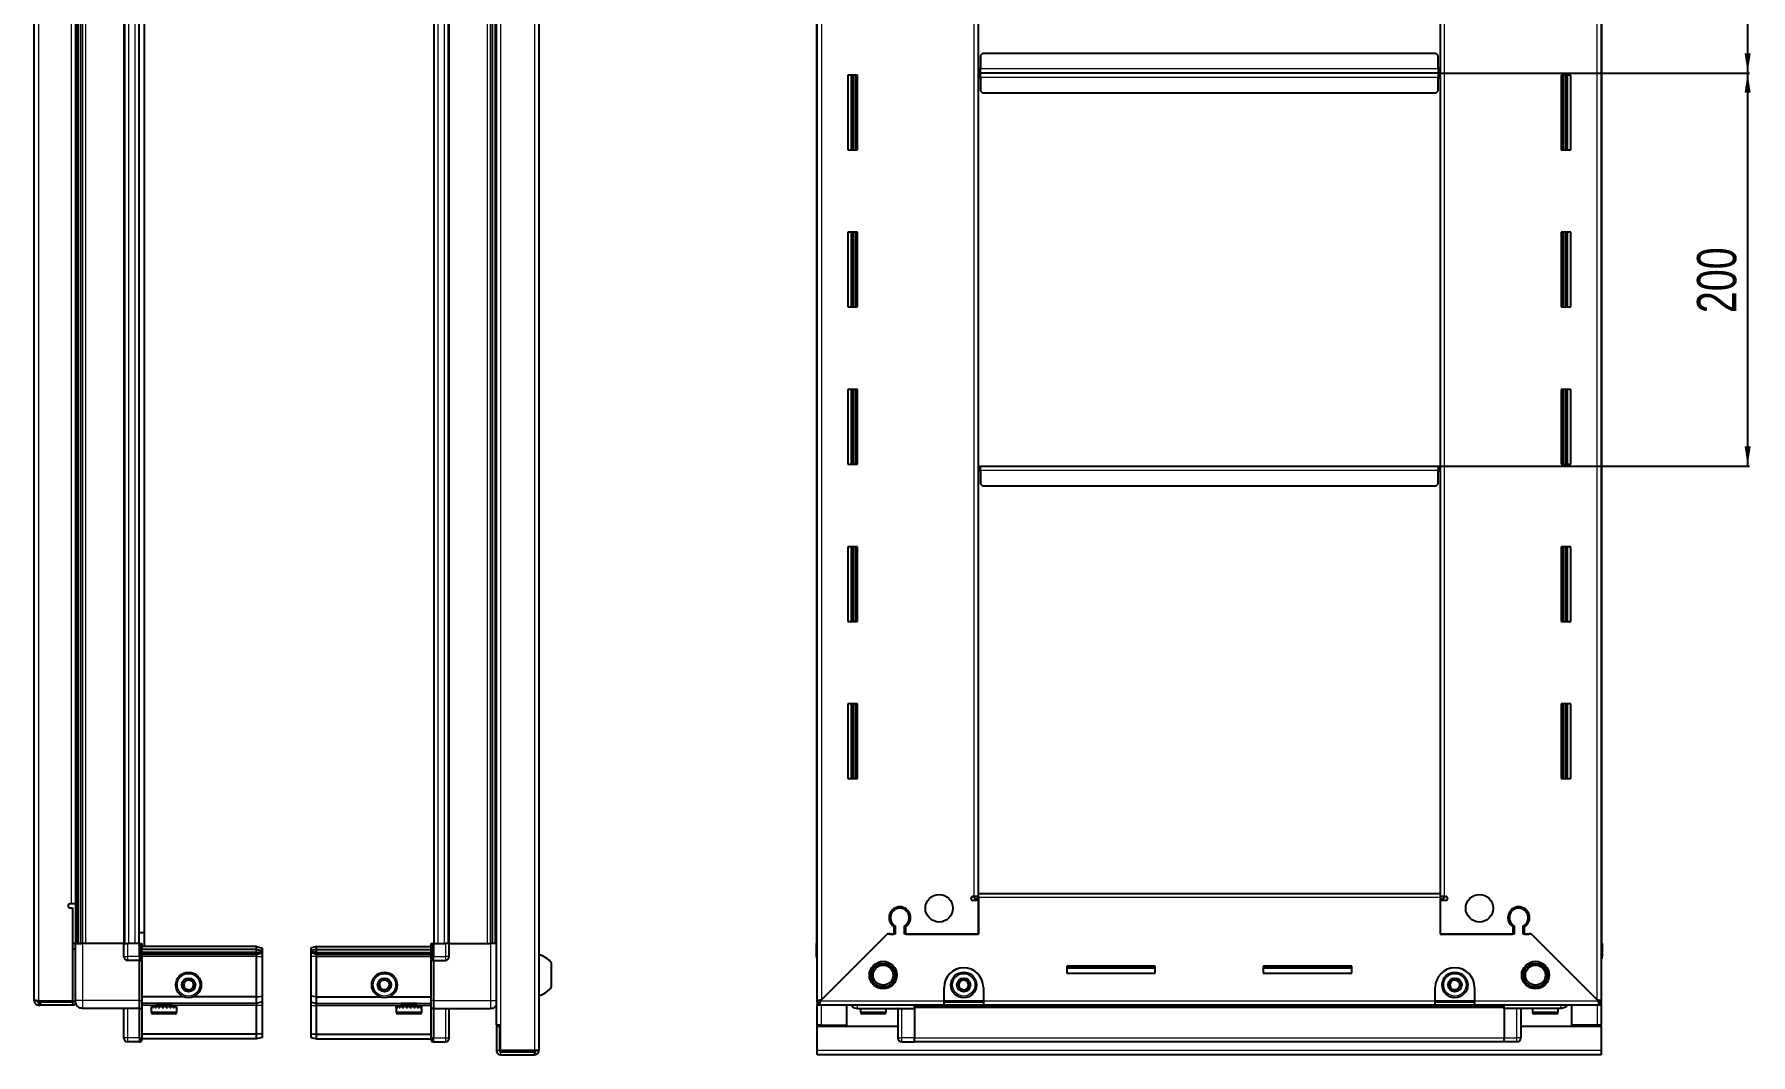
# Model space of a CAD drawing. Header units: millimetres. Extents: x 1021 to 2515, y 312 to 1714.
# Drawn here: x 1642 to 2515, y 743 to 1262 of the extents above; entities that cross this region are included whole.
import ezdxf

# ---------------------------------------------------------------- set-up
doc = ezdxf.new("R2010")
doc.units = ezdxf.units.MM
doc.layers.add('FORMAT', color=7, linetype='Continuous')
doc.styles.add('SLDTEXTSTYLE0', font='TXT', dxfattribs={"width": 0.75})
doc.dimstyles.new('SLDDIMSTYLE0', dxfattribs={"dimtxt": 20, "dimasz": 10, "dimexe": 0, "dimexo": 0.0625, "dimgap": 5, "dimtad": 2, "dimdec": 1, "dimrnd": 1e-09, "dimzin": 12, "dimdsep": 46, "dimtxsty": 'SLDTEXTSTYLE0', "dimsah": 1, "dimcen": 0.09, "dimadec": 0, "dimazin": 3, "dimtfac": 1, "dimtofl": 0, "dimtmove": 0, "dimatfit": 3, "dimfxl": 0, "dimfrac": 2, "dimtolj": 1, "dimtzin": 12, "dimarcsym": 0})

# ---------------------------------------------------------------- blocks, each defined once
blk = doc.blocks.new('_D_6')
at = {"layer": 'FORMAT'}
for p, q in [((2357.3, 1460.16), (2514.79, 1460.16)), ((2513.79, 1460.16), (2513.79, 1242.66)), ((2356.3, 1242.66), (2514.79, 1242.66))]:
    blk.add_line(p, q, dxfattribs=at)
for points in [[(2513.79, 1460.16), (2512.25, 1450.16), (2515.32, 1450.16)], [(2513.79, 1242.66), (2515.32, 1252.66), (2512.25, 1252.66)]]:
    blk.add_solid(points, dxfattribs=at)
at = {"layer": 'FORMAT', "insert": (2488, 1318.16), "char_height": 20, "attachment_point": 1, "rotation": 90, "style": 'SLDTEXTSTYLE0'}
blk.add_mtext('217,5', dxfattribs=at)
blk = doc.blocks.new('_D_7')
at = {"layer": 'FORMAT'}
for p, q in [((2356.3, 1242.66), (2514.79, 1242.66)), ((2513.79, 1242.66), (2513.79, 1042.66)), ((2356.3, 1042.66), (2514.79, 1042.66))]:
    blk.add_line(p, q, dxfattribs=at)
for points in [[(2513.79, 1242.66), (2512.25, 1232.66), (2515.32, 1232.66)], [(2513.79, 1042.66), (2515.32, 1052.66), (2512.25, 1052.66)]]:
    blk.add_solid(points, dxfattribs=at)
at = {"layer": 'FORMAT', "insert": (2488, 1120.5), "char_height": 20, "attachment_point": 1, "rotation": 90, "style": 'SLDTEXTSTYLE0'}
blk.add_mtext('200', dxfattribs=at)

msp = doc.modelspace()

# ---------------------------------------------------------------- linework, layer by layer
at = {"color": 8, "linetype": 'Continuous', "lineweight": 18}
for p, q in [((1896.38, 1540.06), (1896.38, 745.26)), ((1878.98, 1527.16), (1878.98, 758.16)), ((1643.88, 1514.91), (1643.88, 770.41)), ((2042.39, 1514.31), (2042.39, 771.01)), ((2437.19, 771.01), (2437.19, 1514.31)), ((1664.02, 1485.66), (1664.02, 799.66)), ((1666.47, 799.66), (1666.47, 1485.66)), ((1667.88, 1485.66), (1667.88, 799.66)), ((1687.28, 799.66), (1687.28, 1485.66)), ((1689.93, 799.66), (1689.93, 1485.66)), ((1693.13, 799.66), (1693.13, 1485.66)), ((1847.13, 1485.66), (1847.13, 799.66)), ((1850.33, 1485.66), (1850.33, 799.66)), ((1852.98, 1485.66), (1852.98, 799.66)), ((1872.39, 799.66), (1872.39, 1485.66)), ((1873.8, 1485.66), (1873.8, 799.66)), ((1876.25, 799.66), (1876.25, 1485.66)), ((1660.68, 819.91), (1660.68, 1465.41)), ((2120.19, 823.66), (2120.19, 1461.66)), ((2359.39, 1461.66), (2359.39, 823.66)), ((2057.29, 1241.66), (2057.29, 1203.66)), ((2058.52, 1241.66), (2058.52, 1203.66)), ((2356.29, 1244.76), (2123.29, 1244.76)), ((2123.29, 1240.56), (2356.29, 1240.56)), ((2421.05, 1203.66), (2421.05, 1241.66)), ((2422.29, 1203.66), (2422.29, 1241.66)), ((2057.29, 1161.66), (2057.29, 1123.66)), ((2058.52, 1161.66), (2058.52, 1123.66)), ((2421.05, 1123.66), (2421.05, 1161.66)), ((2422.29, 1123.66), (2422.29, 1161.66)), ((2057.29, 1081.66), (2057.29, 1043.66)), ((2058.52, 1081.66), (2058.52, 1043.66)), ((2421.05, 1043.66), (2421.05, 1081.66)), ((2422.29, 1043.66), (2422.29, 1081.66)), ((2123.29, 1040.56), (2356.29, 1040.56)), ((2057.29, 1001.66), (2057.29, 963.66)), ((2058.52, 1001.66), (2058.52, 963.66)), ((2421.05, 963.66), (2421.05, 1001.66)), ((2422.29, 963.66), (2422.29, 1001.66)), ((2057.29, 921.66), (2057.29, 883.66)), ((2058.52, 921.66), (2058.52, 883.66)), ((2421.05, 883.66), (2421.05, 921.66)), ((2422.29, 883.66), (2422.29, 921.66)), ((2357.29, 823.06), (2122.29, 823.06)), ((1662.78, 799.66), (1662.78, 819.91)), ((1666.28, 799.66), (1666.28, 770.66)), ((1689.28, 799.66), (1689.28, 793.16)), ((1844.98, 799.66), (1844.65, 799.66)), ((1850.98, 799.66), (1850.98, 793.16)), ((1873.98, 799.66), (1873.98, 770.66)), ((1687.28, 793.16), (1689.28, 793.16)), ((1689.28, 793.16), (1689.28, 791.16)), ((1695.28, 793.16), (1689.28, 793.16)), ((1695.28, 793.16), (1695.62, 793.16)), ((1696.48, 790.96), (1695.28, 790.96)), ((1754.78, 793.16), (1696.48, 793.16)), ((1754.78, 793.16), (1757.78, 793.16)), ((1785.48, 793.16), (1782.48, 793.16)), ((1785.48, 793.16), (1843.78, 793.16)), ((1844.98, 790.96), (1843.78, 790.96)), ((1844.98, 793.16), (1844.65, 793.16)), ((1844.98, 793.16), (1850.98, 793.16)), ((1852.98, 793.16), (1850.98, 793.16)), ((1850.98, 793.16), (1850.98, 791.16)), ((2040.29, 793.16), (2039.79, 793.16)), ((2439.29, 793.16), (2439.79, 793.16)), ((1695.28, 770.66), (1666.28, 770.66)), ((1695.28, 770.66), (1696.48, 770.66)), ((1844.98, 770.66), (1843.78, 770.66)), ((1844.98, 770.66), (1873.98, 770.66)), ((2041.89, 770.51), (2104.79, 770.51)), ((2124.79, 770.51), (2104.79, 770.51)), ((2124.79, 770.51), (2354.79, 770.51)), ((2374.79, 770.51), (2354.79, 770.51)), ((2374.79, 770.51), (2437.69, 770.51)), ((1689.28, 766.66), (1689.28, 751.66)), ((1696.48, 766.46), (1695.28, 766.46)), ((1703.78, 768.16), (1696.48, 768.16)), ((1701.45, 764.76), (1701.28, 764.76)), ((1714.28, 764.76), (1701.45, 764.76)), ((1754.78, 768.16), (1711.78, 768.16)), ((1757.78, 768.16), (1754.78, 768.16)), ((1782.48, 768.16), (1785.48, 768.16)), ((1785.48, 768.16), (1828.48, 768.16)), ((1838.98, 764.76), (1825.98, 764.76)), ((1836.48, 768.16), (1843.78, 768.16)), ((1844.98, 766.46), (1843.78, 766.46)), ((1850.98, 766.66), (1850.98, 751.66)), ((2042.39, 758.16), (2042.39, 768.41)), ((2066.59, 764.76), (2062.29, 764.76)), ((2075.29, 764.76), (2066.59, 764.76)), ((2083.29, 751.66), (2083.29, 766.66)), ((2089.79, 768.4), (2389.79, 768.4)), ((2089.79, 767.16), (2389.79, 767.16)), ((2396.29, 751.66), (2396.29, 766.66)), ((2412.26, 764.76), (2404.29, 764.76)), ((2417.29, 764.76), (2412.26, 764.76)), ((2437.19, 768.41), (2437.19, 758.16)), ((1689.28, 751.66), (1687.28, 751.66)), ((1689.28, 751.66), (1689.28, 749.66)), ((1695.28, 751.66), (1689.28, 751.66)), ((1695.28, 751.66), (1696.48, 751.66)), ((1844.98, 751.66), (1843.78, 751.66)), ((1844.98, 751.66), (1850.98, 751.66)), ((1850.98, 751.66), (1852.98, 751.66)), ((1850.98, 751.66), (1850.98, 749.66)), ((2042.39, 757.66), (2042.39, 758.16)), ((2081.29, 751.66), (2083.29, 751.66)), ((2089.79, 751.66), (2083.29, 751.66)), ((2083.29, 749.66), (2083.29, 751.66)), ((2089.79, 751.81), (2389.79, 751.81)), ((2389.79, 751.66), (2396.29, 751.66)), ((2398.29, 751.66), (2396.29, 751.66)), ((2396.29, 749.66), (2396.29, 751.66)), ((2437.19, 758.16), (2437.19, 757.66)), ((1878.48, 745.26), (1876.98, 745.26)), ((1879.08, 744.66), (1879.08, 743.16)), ((2439.29, 745.26), (2040.29, 745.26))]:
    msp.add_line(p, q, dxfattribs=at)
at = {"color": 7, "linetype": 'Continuous', "lineweight": 25}
for p, q in [((1898.48, 1540.06), (1898.48, 745.26)), ((1876.88, 1527.16), (1876.88, 758.16)), ((1641.78, 771.01), (1641.78, 1514.31)), ((2040.29, 770.41), (2040.29, 1514.91)), ((2439.29, 1514.91), (2439.29, 770.41)), ((1663.43, 799.66), (1663.43, 1485.66)), ((1665.23, 1485.66), (1665.23, 799.66)), ((1665.26, 1485.66), (1665.26, 799.66)), ((1687.93, 799.66), (1687.93, 1485.66)), ((1695.13, 799.66), (1695.13, 1485.66)), ((1845.13, 1485.66), (1845.13, 799.66)), ((1852.33, 1485.66), (1852.33, 799.66)), ((1875.01, 799.66), (1875.01, 1485.66)), ((1875.04, 799.66), (1875.04, 1485.66)), ((1876.83, 1485.66), (1876.83, 799.66)), ((2039.94, 1485.66), (2039.94, 799.66)), ((2439.64, 799.66), (2439.64, 1485.66)), ((1697.63, 1478.66), (1697.63, 805.16)), ((1662.78, 1465.41), (1662.78, 819.91)), ((2122.29, 825.16), (2122.29, 1460.16)), ((2357.29, 1460.16), (2357.29, 825.16)), ((2124.29, 1252.66), (2123.29, 1251.66)), ((2123.29, 1251.66), (2123.29, 1244.76)), ((2355.29, 1252.66), (2124.29, 1252.66)), ((2356.29, 1251.66), (2355.29, 1252.66)), ((2356.29, 1244.76), (2356.29, 1251.66)), ((2060.79, 1241.66), (2055.79, 1241.66)), ((2055.79, 1241.66), (2055.79, 1203.66)), ((2057.94, 1203.66), (2057.94, 1241.66)), ((2059.73, 1203.66), (2059.73, 1241.66)), ((2059.76, 1203.66), (2059.76, 1241.66)), ((2060.79, 1203.66), (2060.79, 1241.66)), ((2123.04, 1242.66), (2122.29, 1242.66)), ((2123.29, 1245.51), (2123.04, 1245.51)), ((2123.04, 1245.51), (2123.04, 1242.66)), ((2123.04, 1242.66), (2123.04, 1239.81)), ((2123.29, 1242.66), (2123.29, 1244.76)), ((2356.29, 1242.66), (2123.29, 1242.66)), ((2123.29, 1240.56), (2123.29, 1242.66)), ((2123.29, 1240.56), (2123.29, 1233.66)), ((2356.54, 1245.51), (2356.29, 1245.51)), ((2356.29, 1244.76), (2356.29, 1242.66)), ((2356.29, 1242.66), (2356.29, 1240.56)), ((2356.29, 1233.66), (2356.29, 1240.56)), ((2356.54, 1242.66), (2356.54, 1245.51)), ((2357.29, 1242.66), (2356.54, 1242.66)), ((2356.54, 1239.81), (2356.54, 1242.66)), ((2418.79, 1241.66), (2418.79, 1203.66)), ((2423.79, 1241.66), (2418.79, 1241.66)), ((2419.81, 1241.66), (2419.81, 1203.66)), ((2419.84, 1241.66), (2419.84, 1203.66)), ((2421.64, 1241.66), (2421.64, 1203.66)), ((2423.79, 1203.66), (2423.79, 1241.66)), ((2123.04, 1239.81), (2123.29, 1239.81)), ((2123.29, 1233.66), (2124.29, 1232.66)), ((2124.29, 1232.66), (2355.29, 1232.66)), ((2355.29, 1232.66), (2356.29, 1233.66)), ((2356.29, 1239.81), (2356.54, 1239.81)), ((2055.79, 1203.66), (2060.79, 1203.66)), ((2418.79, 1203.66), (2423.79, 1203.66)), ((2060.79, 1161.66), (2055.79, 1161.66)), ((2055.79, 1161.66), (2055.79, 1123.66)), ((2057.94, 1123.66), (2057.94, 1161.66)), ((2059.73, 1123.66), (2059.73, 1161.66)), ((2059.76, 1123.66), (2059.76, 1161.66)), ((2060.79, 1123.66), (2060.79, 1161.66)), ((2418.79, 1161.66), (2418.79, 1123.66)), ((2423.79, 1161.66), (2418.79, 1161.66)), ((2419.81, 1161.66), (2419.81, 1123.66)), ((2419.84, 1161.66), (2419.84, 1123.66)), ((2421.64, 1161.66), (2421.64, 1123.66)), ((2423.79, 1123.66), (2423.79, 1161.66)), ((2055.79, 1123.66), (2060.79, 1123.66)), ((2418.79, 1123.66), (2423.79, 1123.66)), ((2060.79, 1081.66), (2055.79, 1081.66)), ((2055.79, 1081.66), (2055.79, 1043.66)), ((2057.94, 1043.66), (2057.94, 1081.66)), ((2059.73, 1043.66), (2059.73, 1081.66)), ((2059.76, 1043.66), (2059.76, 1081.66)), ((2060.79, 1043.66), (2060.79, 1081.66)), ((2418.79, 1081.66), (2418.79, 1043.66)), ((2423.79, 1081.66), (2418.79, 1081.66)), ((2419.81, 1081.66), (2419.81, 1043.66)), ((2419.84, 1081.66), (2419.84, 1043.66)), ((2421.64, 1081.66), (2421.64, 1043.66)), ((2423.79, 1043.66), (2423.79, 1081.66)), ((2055.79, 1043.66), (2060.79, 1043.66)), ((2122.29, 1042.66), (2123.04, 1042.66)), ((2123.04, 1042.66), (2123.04, 1039.81)), ((2123.04, 1039.81), (2123.29, 1039.81)), ((2123.29, 1040.56), (2123.29, 1042.66)), ((2123.29, 1042.66), (2356.29, 1042.66)), ((2123.29, 1040.56), (2123.29, 1033.66)), ((2356.29, 1042.66), (2356.29, 1040.56)), ((2356.29, 1033.66), (2356.29, 1040.56)), ((2356.29, 1039.81), (2356.54, 1039.81)), ((2356.54, 1039.81), (2356.54, 1042.66)), ((2356.54, 1042.66), (2357.29, 1042.66)), ((2418.79, 1043.66), (2423.79, 1043.66)), ((2123.29, 1033.66), (2124.29, 1032.66)), ((2124.29, 1032.66), (2355.29, 1032.66)), ((2355.29, 1032.66), (2356.29, 1033.66)), ((2060.79, 1001.66), (2055.79, 1001.66)), ((2055.79, 1001.66), (2055.79, 963.66)), ((2057.94, 963.66), (2057.94, 1001.66)), ((2059.73, 963.66), (2059.73, 1001.66)), ((2059.76, 963.66), (2059.76, 1001.66)), ((2060.79, 963.66), (2060.79, 1001.66)), ((2418.79, 1001.66), (2418.79, 963.66)), ((2423.79, 1001.66), (2418.79, 1001.66)), ((2419.81, 1001.66), (2419.81, 963.66)), ((2419.84, 1001.66), (2419.84, 963.66)), ((2421.64, 1001.66), (2421.64, 963.66)), ((2423.79, 963.66), (2423.79, 1001.66)), ((2055.79, 963.66), (2060.79, 963.66)), ((2418.79, 963.66), (2423.79, 963.66)), ((2060.79, 921.66), (2055.79, 921.66)), ((2055.79, 921.66), (2055.79, 883.66)), ((2057.94, 883.66), (2057.94, 921.66)), ((2059.73, 883.66), (2059.73, 921.66)), ((2059.76, 883.66), (2059.76, 921.66)), ((2060.79, 883.66), (2060.79, 921.66)), ((2418.79, 921.66), (2418.79, 883.66)), ((2423.79, 921.66), (2418.79, 921.66)), ((2419.81, 921.66), (2419.81, 883.66)), ((2419.84, 921.66), (2419.84, 883.66)), ((2421.64, 921.66), (2421.64, 883.66)), ((2423.79, 883.66), (2423.79, 921.66)), ((2055.79, 883.66), (2060.79, 883.66)), ((2418.79, 883.66), (2423.79, 883.66)), ((2119.44, 823.66), (2120.19, 823.66)), ((2122.29, 821.66), (2119.44, 821.66)), ((2122.29, 823.66), (2120.19, 823.66)), ((2120.29, 823.66), (2120.29, 822.66)), ((2120.29, 822.66), (2122.29, 822.66)), ((2122.29, 823.06), (2122.29, 825.16)), ((2122.29, 825.16), (2357.29, 825.16)), ((2122.29, 823.06), (2122.29, 804.41)), ((2122.29, 804.41), (2122.29, 821.66)), ((2357.29, 825.16), (2357.29, 823.06)), ((2359.39, 823.66), (2357.29, 823.66)), ((2357.29, 823.06), (2357.29, 804.41)), ((2357.29, 822.66), (2359.29, 822.66)), ((2357.29, 821.66), (2357.29, 804.41)), ((2360.14, 821.66), (2357.29, 821.66)), ((2359.29, 822.66), (2359.29, 823.66)), ((2359.39, 823.66), (2360.14, 823.66)), ((1660.68, 819.91), (1659.93, 819.91)), ((1659.93, 817.91), (1661.28, 817.91)), ((1662.78, 819.91), (1660.68, 819.91)), ((1661.28, 817.91), (1661.28, 770.41)), ((2080.29, 818.04), (2080.29, 817.28)), ((2399.29, 818.04), (2399.29, 817.28)), ((1697.63, 805.16), (1695.13, 805.16)), ((1697.63, 805.16), (1697.63, 798.16)), ((2075.79, 804.41), (2041.89, 770.51)), ((2042.39, 771.01), (2076.49, 805.11)), ((2079.99, 804.41), (2075.79, 804.41)), ((2076.49, 805.11), (2077.19, 804.41)), ((2077.19, 804.41), (2079.29, 804.41)), ((2079.29, 808.3), (2079.29, 804.41)), ((2079.99, 808.7), (2079.99, 804.41)), ((2084.59, 804.41), (2084.59, 808.7)), ((2122.29, 804.41), (2084.59, 804.41)), ((2085.29, 804.41), (2085.29, 808.3)), ((2085.29, 804.41), (2122.29, 804.41)), ((2394.99, 804.41), (2357.29, 804.41)), ((2357.29, 804.41), (2394.29, 804.41)), ((2394.29, 808.3), (2394.29, 804.41)), ((2394.99, 808.7), (2394.99, 804.41)), ((2399.59, 804.41), (2399.59, 808.7)), ((2403.79, 804.41), (2399.59, 804.41)), ((2400.29, 804.41), (2400.29, 808.3)), ((2400.29, 804.41), (2402.39, 804.41)), ((2402.39, 804.41), (2403.09, 805.11)), ((2403.09, 805.11), (2437.19, 771.01)), ((2437.69, 770.51), (2403.79, 804.41)), ((1662.78, 799.66), (1661.28, 799.66)), ((1662.78, 796.91), (1661.28, 796.91)), ((1662.78, 770.66), (1662.78, 799.66)), ((1687.28, 799.66), (1666.28, 799.66)), ((1687.28, 793.16), (1687.28, 799.66)), ((1687.28, 799.66), (1689.28, 799.66)), ((1695.28, 799.66), (1689.28, 799.66)), ((1695.28, 799.66), (1695.62, 799.66)), ((1695.28, 793.16), (1695.28, 799.66)), ((1695.62, 793.16), (1695.62, 799.66)), ((1695.62, 799.66), (1696.48, 799.66)), ((1696.48, 799.66), (1696.48, 791.84)), ((1754.78, 798.16), (1696.48, 798.16)), ((1754.78, 796.66), (1696.48, 796.66)), ((1754.78, 795.16), (1696.48, 795.16)), ((1754.78, 796.66), (1754.78, 798.16)), ((1754.78, 798.16), (1757.78, 797.36)), ((1754.78, 795.16), (1754.78, 796.66)), ((1754.78, 796.66), (1757.78, 796.21)), ((1754.78, 795.16), (1757.78, 795.71)), ((1754.78, 794.16), (1754.78, 795.16)), ((1754.78, 794.16), (1757.78, 794.97)), ((1757.78, 797.36), (1757.78, 796.21)), ((1757.78, 796.21), (1757.78, 795.71)), ((1757.78, 795.71), (1757.78, 794.97)), ((1757.78, 794.97), (1757.78, 793.16)), ((1785.48, 798.16), (1782.48, 797.36)), ((1782.48, 797.36), (1782.48, 796.21)), ((1785.48, 796.66), (1782.48, 796.21)), ((1782.48, 796.21), (1782.48, 795.71)), ((1785.48, 795.16), (1782.48, 795.71)), ((1782.48, 795.71), (1782.48, 794.97)), ((1785.48, 794.16), (1782.48, 794.97)), ((1782.48, 794.97), (1782.48, 793.16)), ((1785.48, 796.66), (1785.48, 798.16)), ((1785.48, 798.16), (1843.78, 798.16)), ((1785.48, 796.66), (1843.78, 796.66)), ((1785.48, 795.16), (1785.48, 796.66)), ((1785.48, 795.16), (1843.78, 795.16)), ((1785.48, 794.16), (1785.48, 795.16)), ((1843.78, 791.84), (1843.78, 799.66)), ((1843.78, 799.66), (1844.65, 799.66)), ((1844.65, 799.66), (1844.65, 799.66)), ((1844.65, 799.66), (1844.65, 793.16)), ((1844.98, 799.66), (1844.65, 799.66)), ((1844.98, 799.66), (1844.98, 793.16)), ((1844.98, 799.66), (1844.98, 799.66)), ((1844.98, 799.66), (1844.98, 793.16)), ((1844.98, 799.66), (1850.98, 799.66)), ((1852.98, 799.66), (1850.98, 799.66)), ((1852.98, 793.16), (1852.98, 799.66)), ((1852.98, 799.66), (1873.98, 799.66)), ((2039.79, 799.66), (2039.79, 799.66)), ((2039.79, 793.16), (2039.79, 799.66)), ((2039.79, 799.66), (2039.79, 799.66)), ((2039.79, 799.66), (2039.79, 793.16)), ((2040.29, 799.66), (2039.79, 799.66)), ((2439.29, 799.66), (2439.79, 799.66)), ((2439.79, 799.66), (2439.79, 799.66)), ((2439.79, 793.16), (2439.79, 799.66)), ((2439.79, 799.66), (2439.79, 793.16)), ((1695.28, 791.16), (1689.28, 791.16)), ((1695.28, 793.16), (1695.28, 791.16)), ((1695.28, 793.16), (1695.28, 791.16)), ((1695.28, 791.16), (1696.48, 791.16)), ((1695.28, 790.96), (1695.28, 791.16)), ((1695.28, 770.66), (1695.28, 790.96)), ((1754.78, 794.16), (1696.48, 794.16)), ((1696.48, 791.16), (1696.48, 791.84)), ((1696.48, 791.16), (1696.48, 790.96)), ((1696.48, 790.96), (1696.48, 770.66)), ((1754.78, 793.16), (1754.78, 794.16)), ((1754.78, 772.66), (1754.78, 793.16)), ((1757.78, 793.16), (1757.78, 773)), ((1782.48, 793.16), (1782.48, 773)), ((1785.48, 794.16), (1843.78, 794.16)), ((1785.48, 793.16), (1785.48, 794.16)), ((1785.48, 772.66), (1785.48, 793.16)), ((1843.78, 791.84), (1843.78, 791.16)), ((1844.98, 791.16), (1843.78, 791.16)), ((1843.78, 790.96), (1843.78, 791.16)), ((1843.78, 770.66), (1843.78, 790.96)), ((1844.98, 791.16), (1844.98, 793.16)), ((1844.98, 791.16), (1844.98, 790.96)), ((1844.98, 791.16), (1850.98, 791.16)), ((1844.98, 790.96), (1844.98, 770.66)), ((1905.08, 777.66), (1905.08, 789.66)), ((2040.29, 791.84), (2040.29, 791.84)), ((2212.29, 788.16), (2167.29, 788.16)), ((2167.29, 788.16), (2167.29, 784.66)), ((2167.29, 787.41), (2212.29, 787.41)), ((2212.29, 784.66), (2212.29, 788.16)), ((2312.29, 788.16), (2267.29, 788.16)), ((2267.29, 788.16), (2267.29, 784.66)), ((2267.29, 787.41), (2312.29, 787.41)), ((2312.29, 784.66), (2312.29, 788.16)), ((2167.29, 784.66), (2212.29, 784.66)), ((2267.29, 784.66), (2312.29, 784.66)), ((1641.78, 770.51), (1641.78, 771.01)), ((1643.28, 770.51), (1641.78, 770.51)), ((1661.28, 770.41), (1643.88, 770.41)), ((1643.88, 769.91), (1643.88, 768.41)), ((1643.88, 769.91), (1644.78, 769.91)), ((1644.78, 769.91), (1644.78, 768.41)), ((1661.28, 769.91), (1644.78, 769.91)), ((1661.28, 770.41), (1662.78, 770.41)), ((1661.28, 769.91), (1661.28, 768.41)), ((1695.28, 766.66), (1695.28, 770.66)), ((1717.78, 772.66), (1696.48, 772.66)), ((1696.48, 770.66), (1696.48, 766.66)), ((1754.78, 769.16), (1696.48, 769.16)), ((1703.78, 769.16), (1703.78, 769.13)), ((1703.78, 769.13), (1704.47, 768.65)), ((1703.89, 769.13), (1703.78, 769.13)), ((1711.78, 769.13), (1703.89, 769.13)), ((1711.09, 768.65), (1711.78, 769.13)), ((1711.78, 769.13), (1711.78, 769.16)), ((1754.78, 772.66), (1722.78, 772.66)), ((1754.78, 772.66), (1757.78, 773)), ((1754.78, 769.16), (1754.78, 772.66)), ((1757.78, 769.97), (1754.78, 769.16)), ((1754.78, 768.16), (1754.78, 769.16)), ((1757.78, 773), (1757.78, 769.97)), ((1757.78, 769.97), (1757.78, 768.16)), ((1785.48, 772.66), (1782.48, 773)), ((1782.48, 773), (1782.48, 769.97)), ((1782.48, 769.97), (1785.48, 769.16)), ((1782.48, 769.97), (1782.48, 768.16)), ((1785.48, 772.66), (1817.48, 772.66)), ((1785.48, 769.16), (1785.48, 772.66)), ((1785.48, 769.16), (1843.78, 769.16)), ((1785.48, 768.16), (1785.48, 769.16)), ((1822.48, 772.66), (1843.78, 772.66)), ((1828.48, 769.16), (1828.48, 769.13)), ((1828.48, 769.13), (1829.17, 768.65)), ((1836.48, 769.13), (1828.48, 769.13)), ((1835.79, 768.65), (1836.48, 769.13)), ((1836.48, 769.13), (1836.48, 769.16)), ((1843.78, 766.66), (1843.78, 770.66)), ((1844.98, 770.66), (1844.98, 766.66)), ((2040.29, 769.91), (2040.29, 770.41)), ((2041.79, 770.41), (2040.29, 770.41)), ((2040.29, 769.91), (2040.29, 768.41)), ((2041.29, 769.91), (2040.29, 769.91)), ((2041.29, 769.91), (2041.29, 768.41)), ((2104.79, 770.51), (2104.79, 777.41)), ((2104.79, 768.41), (2104.79, 770.51)), ((2124.79, 769.91), (2104.79, 769.91)), ((2124.79, 777.41), (2124.79, 770.51)), ((2124.79, 770.51), (2124.79, 768.41)), ((2354.79, 770.51), (2354.79, 777.41)), ((2354.79, 768.41), (2354.79, 770.51)), ((2374.79, 769.91), (2354.79, 769.91)), ((2374.79, 777.41), (2374.79, 770.51)), ((2374.79, 770.51), (2374.79, 768.41)), ((2437.79, 770.41), (2439.29, 770.41)), ((2438.29, 769.91), (2438.29, 768.41)), ((2439.29, 769.91), (2438.29, 769.91)), ((2439.29, 770.41), (2439.29, 769.91)), ((2439.29, 769.91), (2439.29, 768.41)), ((1643.88, 768.41), (1644.78, 768.41)), ((1661.28, 768.41), (1644.78, 768.41)), ((1695.28, 766.66), (1666.28, 766.66)), ((1687.28, 751.66), (1687.28, 766.66)), ((1695.28, 766.66), (1696.48, 766.66)), ((1695.28, 766.46), (1695.28, 766.66)), ((1695.28, 751.66), (1695.28, 766.46)), ((1696.48, 766.66), (1696.48, 766.46)), ((1696.48, 766.46), (1696.48, 751.66)), ((1701.28, 767.66), (1701.28, 764.76)), ((1701.38, 767.66), (1701.28, 767.66)), ((1701.38, 767.16), (1701.38, 767.66)), ((1701.55, 767.66), (1701.38, 767.66)), ((1701.38, 767.16), (1701.55, 767.16)), ((1701.55, 767.16), (1701.55, 767.66)), ((1702.04, 767.66), (1701.55, 767.66)), ((1702.04, 767.16), (1702.04, 767.66)), ((1702.42, 767.66), (1702.04, 767.66)), ((1702.04, 767.16), (1702.42, 767.16)), ((1702.23, 763.96), (1702.08, 763.96)), ((1713.48, 763.96), (1702.23, 763.96)), ((1702.42, 767.16), (1702.42, 767.66)), ((1703.26, 767.66), (1702.42, 767.66)), ((1703.26, 767.16), (1703.26, 767.66)), ((1703.81, 767.66), (1703.26, 767.66)), ((1703.26, 767.16), (1703.81, 767.16)), ((1703.38, 767.76), (1703.38, 767.66)), ((1708.78, 767.76), (1703.38, 767.76)), ((1704.47, 768.65), (1703.78, 768.16)), ((1703.89, 768.16), (1703.78, 768.16)), ((1703.81, 767.16), (1703.81, 767.66)), ((1704.92, 767.66), (1703.81, 767.66)), ((1711.78, 768.16), (1703.89, 768.16)), ((1704.56, 768.65), (1704.47, 768.65)), ((1711.09, 768.65), (1704.56, 768.65)), ((1704.92, 767.16), (1704.92, 767.66)), ((1705.6, 767.66), (1704.92, 767.66)), ((1704.92, 767.16), (1705.6, 767.16)), ((1705.6, 767.16), (1705.6, 767.66)), ((1706.86, 767.66), (1705.6, 767.66)), ((1706.86, 767.16), (1706.86, 767.66)), ((1707.16, 767.66), (1706.86, 767.66)), ((1706.86, 767.16), (1707.6, 767.16)), ((1707.16, 767.16), (1707.16, 767.66)), ((1707.6, 767.16), (1707.6, 767.66)), ((1708.9, 767.66), (1707.6, 767.66)), ((1712.18, 767.76), (1708.78, 767.76)), ((1708.9, 767.16), (1708.9, 767.66)), ((1708.9, 767.16), (1709.61, 767.16)), ((1709.02, 767.16), (1709.02, 767.66)), ((1709.61, 767.66), (1709.02, 767.66)), ((1709.61, 767.16), (1709.61, 767.66)), ((1710.82, 767.66), (1709.61, 767.66)), ((1710.82, 767.16), (1710.82, 767.66)), ((1711.45, 767.66), (1710.82, 767.66)), ((1710.82, 767.16), (1711.45, 767.16)), ((1711.78, 768.16), (1711.09, 768.65)), ((1711.45, 767.16), (1711.45, 767.66)), ((1712.45, 767.66), (1711.45, 767.66)), ((1712.18, 767.66), (1712.18, 767.76)), ((1712.45, 767.16), (1712.45, 767.66)), ((1712.93, 767.66), (1712.45, 767.66)), ((1712.45, 767.16), (1712.93, 767.16)), ((1712.93, 767.16), (1712.93, 767.66)), ((1713.62, 767.66), (1712.93, 767.66)), ((1713.62, 767.16), (1713.62, 767.66)), ((1713.91, 767.66), (1713.62, 767.66)), ((1713.62, 767.16), (1713.91, 767.16)), ((1713.91, 767.16), (1713.91, 767.66)), ((1714.22, 767.66), (1713.91, 767.66)), ((1714.22, 767.16), (1714.22, 767.66)), ((1714.28, 767.66), (1714.22, 767.66)), ((1714.22, 767.16), (1714.28, 767.16)), ((1714.28, 764.76), (1714.28, 767.66)), ((1714.28, 767.16), (1714.28, 767.66)), ((1714.28, 767.66), (1714.28, 767.66)), ((1754.78, 753.66), (1754.78, 768.16)), ((1757.78, 768.16), (1757.78, 753.82)), ((1782.48, 768.16), (1782.48, 753.82)), ((1785.48, 753.66), (1785.48, 768.16)), ((1825.98, 767.66), (1825.98, 764.76)), ((1826, 767.66), (1825.98, 767.66)), ((1826, 767.16), (1826, 767.66)), ((1826.1, 767.66), (1826, 767.66)), ((1826, 767.16), (1826.1, 767.16)), ((1826.1, 767.16), (1826.1, 767.66)), ((1826.47, 767.66), (1826.1, 767.66)), ((1826.47, 767.16), (1826.47, 767.66)), ((1826.79, 767.66), (1826.47, 767.66)), ((1826.47, 767.16), (1826.79, 767.16)), ((1838.18, 763.96), (1826.78, 763.96)), ((1826.79, 767.16), (1826.79, 767.66)), ((1827.53, 767.66), (1826.79, 767.66)), ((1827.53, 767.16), (1827.53, 767.66)), ((1828.04, 767.66), (1827.53, 767.66)), ((1827.53, 767.16), (1828.04, 767.16)), ((1828.04, 767.16), (1828.04, 767.66)), ((1829.07, 767.66), (1828.04, 767.66)), ((1828.08, 767.76), (1828.08, 767.66)), ((1836.88, 767.76), (1828.08, 767.76)), ((1829.17, 768.65), (1828.48, 768.16)), ((1836.48, 768.16), (1828.48, 768.16)), ((1829.07, 767.16), (1829.07, 767.66)), ((1829.72, 767.66), (1829.07, 767.66)), ((1829.07, 767.16), (1829.72, 767.16)), ((1835.79, 768.65), (1829.17, 768.65)), ((1829.72, 767.16), (1829.72, 767.66)), ((1830.95, 767.66), (1829.72, 767.66)), ((1830.95, 767.16), (1830.95, 767.66)), ((1831.44, 767.66), (1830.95, 767.66)), ((1830.95, 767.16), (1831.68, 767.16)), ((1831.44, 767.16), (1831.44, 767.66)), ((1831.68, 767.16), (1831.68, 767.66)), ((1832.98, 767.66), (1831.68, 767.66)), ((1832.98, 767.16), (1832.98, 767.66)), ((1832.98, 767.16), (1833.71, 767.16)), ((1833.31, 767.16), (1833.31, 767.66)), ((1833.71, 767.66), (1833.31, 767.66)), ((1833.71, 767.16), (1833.71, 767.66)), ((1834.95, 767.66), (1833.71, 767.66)), ((1834.95, 767.16), (1834.95, 767.66)), ((1835.62, 767.66), (1834.95, 767.66)), ((1834.95, 767.16), (1835.62, 767.16)), ((1835.62, 767.16), (1835.62, 767.66)), ((1836.69, 767.66), (1835.62, 767.66)), ((1836.48, 768.16), (1835.79, 768.65)), ((1836.69, 767.16), (1836.69, 767.66)), ((1837.23, 767.66), (1836.69, 767.66)), ((1836.69, 767.16), (1837.23, 767.16)), ((1836.88, 767.66), (1836.88, 767.76)), ((1837.23, 767.16), (1837.23, 767.66)), ((1838.02, 767.66), (1837.23, 767.66)), ((1838.02, 767.16), (1838.02, 767.66)), ((1838.37, 767.66), (1838.02, 767.66)), ((1838.02, 767.16), (1838.37, 767.16)), ((1838.37, 767.16), (1838.37, 767.66)), ((1838.8, 767.66), (1838.37, 767.66)), ((1838.8, 767.16), (1838.8, 767.66)), ((1838.93, 767.66), (1838.8, 767.66)), ((1838.8, 767.16), (1838.93, 767.16)), ((1838.93, 767.16), (1838.93, 767.66)), ((1838.98, 767.66), (1838.93, 767.66)), ((1838.98, 764.76), (1838.98, 767.66)), ((1844.98, 766.66), (1843.78, 766.66)), ((1843.78, 766.46), (1843.78, 766.66)), ((1843.78, 751.66), (1843.78, 766.46)), ((1844.98, 766.66), (1844.98, 766.46)), ((1844.98, 766.66), (1873.98, 766.66)), ((1844.98, 766.46), (1844.98, 751.66)), ((1844.98, 766.46), (1844.98, 751.66)), ((1852.98, 751.66), (1852.98, 766.66)), ((2040.29, 758.16), (2040.29, 768.41)), ((2041.29, 768.41), (2040.29, 768.41)), ((2104.79, 768.41), (2041.29, 768.41)), ((2055.29, 758.16), (2055.29, 768.41)), ((2060.79, 766.66), (2089.79, 766.66)), ((2062.29, 766.66), (2062.29, 764.76)), ((2066.86, 763.96), (2063.09, 763.96)), ((2074.49, 763.96), (2066.86, 763.96)), ((2075.29, 764.76), (2075.29, 766.66)), ((2081.29, 766.66), (2081.29, 751.66)), ((2389.79, 767.81), (2089.79, 767.81)), ((2089.79, 766.66), (2089.79, 767.16)), ((2089.79, 766.66), (2089.79, 751.66)), ((2124.79, 768.41), (2104.79, 768.41)), ((2354.79, 768.41), (2124.79, 768.41)), ((2374.79, 768.41), (2354.79, 768.41)), ((2438.29, 768.41), (2374.79, 768.41)), ((2389.79, 766.66), (2389.79, 767.16)), ((2418.79, 766.66), (2389.79, 766.66)), ((2389.79, 766.66), (2389.79, 751.66)), ((2398.29, 766.66), (2398.29, 751.66)), ((2404.29, 766.66), (2404.29, 764.76)), ((2412.08, 763.96), (2405.09, 763.96)), ((2416.49, 763.96), (2412.08, 763.96)), ((2417.29, 764.76), (2417.29, 766.66)), ((2424.29, 758.16), (2424.29, 768.41)), ((2439.29, 768.41), (2438.29, 768.41)), ((2439.29, 768.41), (2439.29, 758.16)), ((1695.28, 751.66), (1695.28, 749.66)), ((1754.78, 753.66), (1696.48, 753.66)), ((1696.48, 750.16), (1696.48, 751.66)), ((1757.78, 753.82), (1754.78, 753.66)), ((1754.78, 751.16), (1754.78, 753.66)), ((1757.78, 751.97), (1754.78, 751.16)), ((1757.78, 753.82), (1757.78, 751.97)), ((1782.48, 753.82), (1785.48, 753.66)), ((1782.48, 753.82), (1782.48, 751.97)), ((1782.48, 751.97), (1785.48, 751.16)), ((1785.48, 753.66), (1843.78, 753.66)), ((1785.48, 751.16), (1785.48, 753.66)), ((1843.78, 751.66), (1843.78, 750.16)), ((1844.98, 749.66), (1844.98, 751.66)), ((1878.98, 758.16), (1876.88, 758.16)), ((1876.98, 757.66), (1876.98, 745.26)), ((1876.98, 757.66), (1878.48, 757.66)), ((1878.48, 757.66), (1878.48, 745.26)), ((1878.98, 745.26), (1878.98, 758.16)), ((2042.39, 758.16), (2040.29, 758.16)), ((2040.29, 757.66), (2040.29, 758.16)), ((2040.29, 757.66), (2081.29, 757.66)), ((2040.29, 745.26), (2040.29, 757.66)), ((2041.79, 757.66), (2041.79, 758.16)), ((2042.39, 758.16), (2055.29, 758.16)), ((2081.29, 751.66), (2081.29, 751.66)), ((2089.79, 749.66), (2089.79, 751.66)), ((2389.79, 749.66), (2389.79, 751.66)), ((2398.29, 757.66), (2439.29, 757.66)), ((2437.19, 758.16), (2424.29, 758.16)), ((2439.29, 758.16), (2437.19, 758.16)), ((2437.79, 757.66), (2437.79, 758.16)), ((2439.29, 757.66), (2439.29, 758.16)), ((2439.29, 757.66), (2439.29, 745.26)), ((1695.28, 749.66), (1689.28, 749.66)), ((1695.28, 749.66), (1695.62, 749.66)), ((1695.28, 749.66), (1695.28, 749.66)), ((1695.28, 749.66), (1695.62, 749.66)), ((1695.62, 749.66), (1696.48, 750.16)), ((1695.62, 749.66), (1696.48, 750.16)), ((1754.78, 751.16), (1696.48, 751.16)), ((1785.48, 751.16), (1843.78, 751.16)), ((1843.78, 750.16), (1844.65, 749.66)), ((1844.98, 749.66), (1844.65, 749.66)), ((1844.98, 749.66), (1850.98, 749.66)), ((1896.38, 745.26), (1878.98, 745.26)), ((1879.08, 744.66), (1896.38, 744.66)), ((1879.08, 743.16), (1896.38, 743.16)), ((1898.48, 745.26), (1896.38, 745.26)), ((1896.38, 744.66), (1896.38, 743.16)), ((2040.29, 743.16), (2040.29, 745.26)), ((2439.29, 743.16), (2040.29, 743.16)), ((2083.29, 749.66), (2089.79, 749.66)), ((2083.29, 749.66), (2089.79, 749.66)), ((2089.79, 749.81), (2389.79, 749.81)), ((2089.79, 749.66), (2089.79, 749.66)), ((2389.79, 749.66), (2389.79, 749.66)), ((2396.29, 749.66), (2389.79, 749.66)), ((2389.79, 749.66), (2389.79, 749.66)), ((2396.29, 749.66), (2389.79, 749.66)), ((2397.61, 750.16), (2397.61, 750.16)), ((2439.29, 745.26), (2439.29, 743.16))]:
    msp.add_line(p, q, dxfattribs=at)
for centre, radius in [((2102.29, 817.66), 7), ((2377.29, 817.66), 7), ((2073.79, 783.66), 7), ((2073.79, 783.66), 6.03), ((2073.79, 783.66), 5.1), ((2405.79, 783.66), 7), ((2405.79, 783.66), 6.03), ((2405.79, 783.66), 5.1), ((1720.28, 778.66), 6.5), ((1720.28, 778.66), 3.46), ((1819.98, 778.66), 6.5), ((1819.98, 778.66), 3.46), ((2114.79, 778.66), 6.5), ((2114.79, 778.66), 3.46), ((2364.79, 778.66), 6.5), ((2364.79, 778.66), 3.46)]:
    msp.add_circle(centre, radius, dxfattribs=at)
at = {"color": 8, "linetype": 'Continuous', "lineweight": 18}
for centre in [(1720.28, 778.66), (1819.98, 778.66), (2114.79, 778.66), (2364.79, 778.66)]:
    msp.add_circle(centre, 5.7, dxfattribs=at)
at = {"color": 7, "linetype": 'Continuous', "lineweight": 25}
for centre, radius, start, end in [((2119.44, 822.66), 1, 90, 270), ((2360.14, 822.66), 1, 270, 90), ((1659.93, 818.91), 1, 90, 270), ((2082.29, 812.91), 5.5, 303.05573, 236.94427), ((2082.29, 812.91), 4.8, 298.63099, 241.36901), ((2397.29, 812.91), 5.5, 303.05573, 236.94427), ((2397.29, 812.91), 4.8, 298.63099, 241.36901), ((1689.28, 793.16), 2, 180, 270), ((1850.98, 793.16), 2, 270, 0), ((1895.46, 782.64), 11.91, 36.1266, 75.29965), ((2041.79, 793.16), 2, 180, 221.39416), ((2114.79, 777.41), 10, 90, 180), ((2114.79, 777.41), 10, 0, 90), ((2364.79, 777.41), 10, 90, 180), ((2364.79, 777.41), 10, 0, 90), ((2437.79, 793.16), 2, 318.59038, 0), ((1720.28, 778.66), 2.5, 127.98423, 187.98423), ((1720.28, 778.66), 2.5, 187.98423, 247.98423), ((1720.28, 778.66), 2.5, 67.98423, 127.98423), ((1720.28, 778.66), 2.5, 7.98423, 67.98423), ((1720.28, 778.66), 2.5, 307.98423, 7.98423), ((1819.98, 778.66), 2.5, 155.91157, 215.91157), ((1819.98, 778.66), 2.5, 95.91157, 155.91157), ((1819.98, 778.66), 2.5, 35.91157, 95.91157), ((1819.98, 778.66), 2.5, 275.91157, 335.91157), ((1819.98, 778.66), 2.5, 335.91157, 35.91157), ((1895.46, 784.69), 11.91, 284.70035, 323.8734), ((2114.79, 778.66), 2.5, 127.47401, 187.47401), ((2114.79, 778.66), 2.5, 187.47401, 247.47401), ((2114.79, 778.66), 2.5, 67.47401, 127.47401), ((2114.79, 778.66), 2.5, 7.47401, 67.47401), ((2114.79, 778.66), 2.5, 307.47401, 7.47401), ((2364.79, 778.66), 2.5, 147.04236, 207.04236), ((2364.79, 778.66), 2.5, 207.04236, 267.04236), ((2364.79, 778.66), 2.5, 87.04236, 147.04236), ((2364.79, 778.66), 2.5, 27.04236, 87.04236), ((2364.79, 778.66), 2.5, 327.04236, 27.04236), ((1643.78, 770.91), 0.5, 243.58436, 270), ((1661.18, 770.51), 0.6, 270, 350.40593), ((1661.18, 770.51), 2.1, 272.7294, 327.8305), ((1720.28, 778.66), 2.5, 247.98423, 307.98423), ((1819.98, 778.66), 2.5, 215.91157, 275.91157), ((2114.79, 778.66), 2.5, 247.47401, 307.47401), ((2364.79, 778.66), 2.5, 267.04236, 327.04236), ((1702.08, 764.76), 0.8, 180, 270), ((1703.38, 768.16), 0.4, 270, 360), ((1712.18, 768.16), 0.4, 180, 270), ((1713.48, 764.76), 0.8, 270, 360), ((1826.78, 764.76), 0.8, 180, 270), ((1828.08, 768.16), 0.4, 270, 360), ((1836.88, 768.16), 0.4, 180, 270), ((1838.18, 764.76), 0.8, 270, 360), ((2063.09, 764.76), 0.8, 180, 270), ((2074.49, 764.76), 0.8, 270, 360), ((2081.09, 766.46), 0.2, 0, 90), ((2398.49, 766.46), 0.2, 90, 180), ((2405.09, 764.76), 0.8, 180, 270), ((2416.49, 764.76), 0.8, 270, 360), ((1689.28, 751.66), 2, 180, 270), ((1850.98, 751.66), 2, 270, 0), ((2083.29, 751.66), 2, 180, 270), ((2083.29, 751.66), 2, 180, 270), ((2396.29, 751.66), 2, 270, 0), ((1879.08, 745.26), 2.1, 180, 270), ((1879.08, 745.26), 0.6, 180, 270), ((1896.38, 745.26), 2.1, 270, 0), ((1896.38, 745.26), 0.6, 270, 0)]:
    msp.add_arc(centre, radius, start, end, dxfattribs=at)
for centre, start_param, end_param in [((1699.08, 793.16), 3.141593, 3.864327), ((1841.19, 793.16), 5.560451, 6.283185)]:
    msp.add_ellipse(centre, major_axis=(3.46, 0), ratio=0.57735, start_param=start_param, end_param=end_param, dxfattribs=at)
for points, knots in [([(1662.78, 799.66), (1662.82, 799.66), (1662.9, 799.66), (1663.5, 799.66), (1664.39, 799.66), (1665.38, 799.66), (1666.03, 799.66), (1666.28, 799.66)], [0, 0, 0, 0, 0.214694, 0.429388, 0.644082, 0.858775, 1, 1, 1, 1]), ([(1876.83, 799.66), (1876.8, 799.66), (1876.58, 799.66), (1875.86, 799.66), (1874.89, 799.66), (1874.24, 799.66), (1873.98, 799.66)], [0, 0, 0, 0, 0.071707, 0.420979, 0.770251, 1, 1, 1, 1]), ([(1717.61, 779.75), (1718.01, 780.06), (1718.77, 780.66), (1719.53, 781.25), (1719.88, 781.52)], [0, 0, 0, 0, 0.534686, 1, 1, 1, 1]), ([(1718.01, 776.89), (1717.99, 777.01), (1717.91, 777.6), (1717.77, 778.59), (1717.65, 779.4), (1717.61, 779.75)], [0, 0, 0, 0, 0.133125, 0.637099, 1, 1, 1, 1]), ([(1719.88, 781.52), (1720.36, 781.33), (1721.25, 780.97), (1722.14, 780.61), (1722.56, 780.44)], [0, 0, 0, 0, 0.534686, 1, 1, 1, 1]), ([(1722.96, 777.58), (1722.55, 777.26), (1721.79, 776.67), (1721.04, 776.08), (1720.68, 775.81)], [0, 0, 0, 0, 0.534686, 1, 1, 1, 1]), ([(1722.56, 780.44), (1722.61, 780.1), (1722.72, 779.28), (1722.86, 778.3), (1722.94, 777.71), (1722.96, 777.58)], [0, 0, 0, 0, 0.362901, 0.866875, 1, 1, 1, 1]), ([(1817.11, 778.37), (1817.32, 778.84), (1817.72, 779.72), (1818.11, 780.59), (1818.29, 781)], [0, 0, 0, 0, 0.534686, 1, 1, 1, 1]), ([(1818.81, 776.03), (1818.5, 776.45), (1817.94, 777.23), (1817.37, 778.01), (1817.11, 778.37)], [0, 0, 0, 0, 0.534686, 1, 1, 1, 1]), ([(1818.29, 781), (1818.63, 781.04), (1819.45, 781.12), (1820.44, 781.22), (1821.04, 781.29), (1821.16, 781.3)], [0, 0, 0, 0, 0.3629006, 0.8668753, 1, 1, 1, 1]), ([(1821.16, 781.3), (1821.46, 780.88), (1822.03, 780.1), (1822.59, 779.32), (1822.85, 778.96)], [0, 0, 0, 0, 0.5346859, 1, 1, 1, 1]), ([(1822.85, 778.96), (1822.64, 778.49), (1822.25, 777.61), (1821.86, 776.73), (1821.68, 776.33)], [0, 0, 0, 0, 0.534686, 1, 1, 1, 1]), ([(2112.12, 779.77), (2112.22, 779.85), (2112.69, 780.21), (2113.48, 780.82), (2114.14, 781.32), (2114.41, 781.53)], [0, 0, 0, 0, 0.133125, 0.637099, 1, 1, 1, 1]), ([(2112.49, 776.91), (2112.43, 777.42), (2112.3, 778.38), (2112.18, 779.33), (2112.12, 779.77)], [0, 0, 0, 0, 0.534686, 1, 1, 1, 1]), ([(2114.41, 781.53), (2114.89, 781.33), (2115.78, 780.96), (2116.66, 780.59), (2117.08, 780.42)], [0, 0, 0, 0, 0.534686, 1, 1, 1, 1]), ([(2117.45, 777.56), (2117.18, 777.35), (2116.53, 776.85), (2115.74, 776.24), (2115.26, 775.88), (2115.16, 775.8)], [0, 0, 0, 0, 0.362901, 0.866875, 1, 1, 1, 1]), ([(2117.08, 780.42), (2117.14, 779.91), (2117.27, 778.95), (2117.39, 778), (2117.45, 777.56)], [0, 0, 0, 0, 0.534686, 1, 1, 1, 1]), ([(2361.9, 778.81), (2362.18, 779.25), (2362.71, 780.06), (2363.23, 780.86), (2363.47, 781.24)], [0, 0, 0, 0, 0.534686, 1, 1, 1, 1]), ([(2363.22, 776.24), (2362.98, 776.7), (2362.54, 777.56), (2362.11, 778.42), (2361.9, 778.81)], [0, 0, 0, 0, 0.534686, 1, 1, 1, 1]), ([(2363.47, 781.24), (2363.6, 781.23), (2364.2, 781.2), (2365.19, 781.15), (2366.01, 781.1), (2366.36, 781.09)], [0, 0, 0, 0, 0.133125, 0.637099, 1, 1, 1, 1]), ([(2367.67, 778.52), (2367.39, 778.08), (2366.86, 777.27), (2366.34, 776.47), (2366.1, 776.09)], [0, 0, 0, 0, 0.534686, 1, 1, 1, 1]), ([(2366.36, 781.09), (2366.59, 780.63), (2367.03, 779.77), (2367.47, 778.91), (2367.67, 778.52)], [0, 0, 0, 0, 0.534686, 1, 1, 1, 1]), ([(1643.88, 770.41), (1643.63, 770.46), (1643.14, 770.55), (1642.5, 770.68), (1642.03, 770.81), (1641.81, 770.92), (1641.79, 770.99), (1641.78, 771.01)], [0, 0, 0, 0, 0.2302553, 0.4485219, 0.6667858, 0.8850496, 1, 1, 1, 1]), ([(1641.78, 770.51), (1641.81, 770.26), (1641.86, 769.77), (1642.26, 769.13), (1642.81, 768.66), (1643.39, 768.44), (1643.76, 768.42), (1643.88, 768.41)], [0, 0, 0, 0, 0.2302553, 0.4485219, 0.6667858, 0.8850496, 1, 1, 1, 1]), ([(1662.78, 770.16), (1662.78, 770.17), (1662.78, 770.18), (1662.78, 770.3), (1662.78, 770.47), (1662.78, 770.6), (1662.78, 770.66)], [0, 0, 0, 0, 0.249394, 0.500333, 0.750167, 1, 1, 1, 1]), ([(1666.28, 766.66), (1665.84, 766.71), (1665.17, 766.78), (1664.35, 767.22), (1663.79, 767.67), (1663.34, 768.23), (1662.9, 769.05), (1662.83, 769.72), (1662.78, 770.16)], [0, 0, 0, 0, 0.239457, 0.368361, 0.5, 0.631639, 0.760543, 1, 1, 1, 1]), ([(1720.68, 775.81), (1720.21, 776), (1719.31, 776.36), (1718.42, 776.72), (1718.01, 776.89)], [0, 0, 0, 0, 0.534686, 1, 1, 1, 1]), ([(1821.68, 776.33), (1821.55, 776.31), (1820.96, 776.25), (1819.97, 776.15), (1819.15, 776.06), (1818.81, 776.03)], [0, 0, 0, 0, 0.133125, 0.637099, 1, 1, 1, 1]), ([(2042.39, 771.01), (2042.13, 770.97), (2041.64, 770.88), (2041, 770.74), (2040.53, 770.61), (2040.31, 770.5), (2040.29, 770.44), (2040.29, 770.41)], [0, 0, 0, 0, 0.230255, 0.448522, 0.666786, 0.88505, 1, 1, 1, 1]), ([(2041.29, 768.41), (2041.33, 768.44), (2041.42, 768.49), (2041.56, 768.89), (2041.69, 769.44), (2041.8, 770.02), (2041.86, 770.39), (2041.89, 770.51)], [0, 0, 0, 0, 0.230255, 0.448522, 0.666786, 0.88505, 1, 1, 1, 1]), ([(2115.16, 775.8), (2114.68, 776), (2113.79, 776.37), (2112.91, 776.74), (2112.49, 776.91)], [0, 0, 0, 0, 0.534686, 1, 1, 1, 1]), ([(2366.1, 776.09), (2365.75, 776.11), (2364.93, 776.15), (2363.94, 776.2), (2363.34, 776.24), (2363.22, 776.24)], [0, 0, 0, 0, 0.362901, 0.866875, 1, 1, 1, 1]), ([(2439.29, 770.41), (2439.26, 770.46), (2439.21, 770.55), (2438.81, 770.68), (2438.26, 770.81), (2437.68, 770.92), (2437.31, 770.99), (2437.19, 771.01)], [0, 0, 0, 0, 0.2302553, 0.4485219, 0.6667858, 0.8850496, 1, 1, 1, 1]), ([(2437.69, 770.51), (2437.73, 770.26), (2437.82, 769.77), (2437.96, 769.13), (2438.09, 768.66), (2438.2, 768.44), (2438.26, 768.42), (2438.29, 768.41)], [0, 0, 0, 0, 0.2302553, 0.4485219, 0.6667858, 0.8850496, 1, 1, 1, 1]), ([(1873.98, 766.66), (1874.42, 766.71), (1875.1, 766.78), (1875.91, 767.22), (1876.47, 767.66), (1876.75, 768.03), (1876.88, 768.21)], [0, 0, 0, 0, 0.3842982, 0.5911726, 0.8024372, 1, 1, 1, 1]), ([(2057.57, 768.41), (2057.69, 768.21), (2058.08, 767.57), (2059.23, 766.86), (2060.27, 766.73), (2060.79, 766.66)], [0, 0, 0, 0, 0.1822499, 0.5911249, 1, 1, 1, 1]), ([(2089.79, 766.66), (2089.79, 766.7), (2089.79, 766.78), (2089.79, 767.39), (2089.79, 767.97), (2089.79, 768.37), (2089.79, 768.4)], [0, 0, 0, 0, 0.324279, 0.648558, 0.972836, 1, 1, 1, 1]), ([(2389.79, 766.66), (2389.79, 766.7), (2389.79, 766.78), (2389.79, 767.39), (2389.79, 767.97), (2389.79, 768.37), (2389.79, 768.4)], [0, 0, 0, 0, 0.324279, 0.648558, 0.972836, 1, 1, 1, 1]), ([(2422, 768.41), (2421.88, 768.21), (2421.49, 767.57), (2420.34, 766.86), (2419.3, 766.73), (2418.79, 766.66)], [0, 0, 0, 0, 0.18225, 0.591125, 1, 1, 1, 1])]:
    msp.add_open_spline(points, degree=3, knots=knots, dxfattribs=at)
for points in [[(1643.28, 770.51), (1643.29, 770.44), (1643.31, 770.28), (1643.45, 770.08), (1643.65, 769.94), (1643.8, 769.92), (1643.88, 769.91)], [(2041.29, 769.91), (2041.34, 769.92), (2041.44, 769.94), (2041.59, 770.08), (2041.74, 770.28), (2041.84, 770.44), (2041.89, 770.51)], [(2042.39, 771.01), (2042.31, 770.96), (2042.15, 770.86), (2041.95, 770.71), (2041.81, 770.56), (2041.79, 770.46), (2041.79, 770.41)], [(2437.79, 770.41), (2437.78, 770.46), (2437.76, 770.56), (2437.62, 770.71), (2437.42, 770.86), (2437.26, 770.96), (2437.19, 771.01)], [(2437.69, 770.51), (2437.74, 770.44), (2437.84, 770.28), (2437.99, 770.08), (2438.14, 769.94), (2438.24, 769.92), (2438.29, 769.91)]]:
    msp.add_open_spline(points, degree=3, dxfattribs=at)
at = {"color": 8, "linetype": 'Continuous', "lineweight": 18}
for points, knots in [([(1666.28, 770.66), (1665.84, 770.66), (1665.17, 770.66), (1664.35, 770.66), (1663.79, 770.66), (1663.34, 770.66), (1662.9, 770.66), (1662.83, 770.66), (1662.78, 770.66)], [0, 0, 0, 0, 0.239457, 0.368361, 0.5, 0.631639, 0.760543, 1, 1, 1, 1]), ([(1873.98, 770.66), (1874.42, 770.66), (1875.1, 770.66), (1875.91, 770.66), (1876.47, 770.66), (1876.75, 770.66), (1876.88, 770.66)], [0, 0, 0, 0, 0.384298, 0.591173, 0.802437, 1, 1, 1, 1]), ([(2060.79, 766.66), (2060.79, 766.71), (2060.79, 766.78), (2060.79, 767.22), (2060.79, 767.67), (2060.79, 768.09), (2060.79, 768.36), (2060.79, 768.41)], [0, 0, 0, 0, 0.3597529, 0.5534142, 0.7511852, 0.9489563, 1, 1, 1, 1]), ([(2418.79, 766.66), (2418.79, 766.71), (2418.79, 766.78), (2418.79, 767.22), (2418.79, 767.67), (2418.79, 768.09), (2418.79, 768.36), (2418.79, 768.41)], [0, 0, 0, 0, 0.3597529, 0.5534142, 0.7511852, 0.9489563, 1, 1, 1, 1])]:
    msp.add_open_spline(points, degree=3, knots=knots, dxfattribs=at)
for points in [[(1666.28, 770.66), (1666.28, 770.14), (1666.28, 769.09), (1666.28, 767.77), (1666.28, 766.84), (1666.28, 766.72), (1666.28, 766.66)], [(1873.98, 770.66), (1873.98, 770.14), (1873.98, 769.09), (1873.98, 767.77), (1873.98, 766.84), (1873.98, 766.72), (1873.98, 766.66)]]:
    msp.add_open_spline(points, degree=3, dxfattribs=at)

# ---------------------------------------------------------------- dimensions: what is measured, and where the dimension line sits
at = {"layer": 'FORMAT'}
for base, p1, p2, picture, middle in [((2513.79, 1242.66), (2357.29, 1460.16), (2356.29, 1242.66), '_D_6', (2513.79, 1351.41)), ((2513.79, 1042.66), (2356.29, 1242.66), (2356.29, 1042.66), '_D_7', (2513.79, 1142.66))]:
    dim = msp.add_linear_dim(base=base, p1=p1, p2=p2, angle=90, dimstyle='SLDDIMSTYLE0', dxfattribs=at)
    dim.commit()
    dim.dimension.update_dxf_attribs({"geometry": picture, "text_midpoint": middle, "dimtype": 160})

doc.saveas('drawing.dxf')
